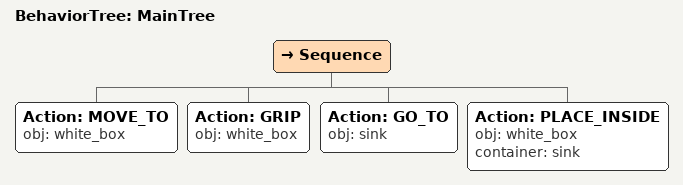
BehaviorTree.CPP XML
<root main_tree_to_execute="MainTree">
  <BehaviorTree ID="MainTree">
    <Sequence>
      <!-- Move to white_box -->
      <Action ID="MOVE_TO" obj="white_box" />
      <!-- Grip white_box -->
      <Action ID="GRIP" obj="white_box" />
      <!-- Go to sink -->
      <Action ID="GO_TO" obj="sink" />
      <!-- Place white_box inside sink -->
      <Action ID="PLACE_INSIDE" obj="white_box" container="sink" />
    </Sequence>
  </BehaviorTree>
</root>
